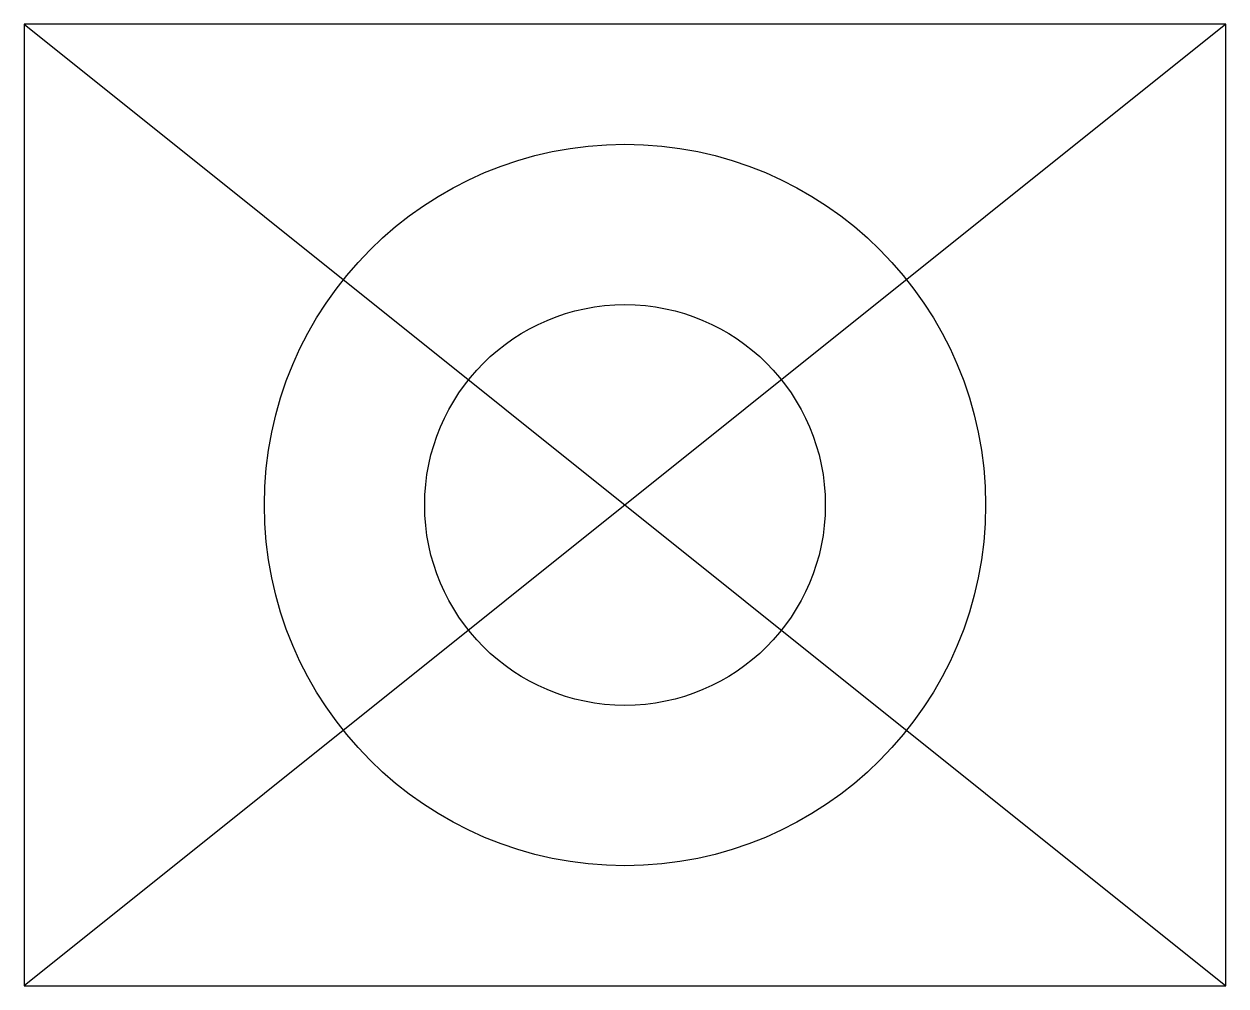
# Model space of a CAD drawing. Header units: millimetres. Extents: x 25 to 40, y -12 to 0.
import ezdxf

# ---------------------------------------------------------------- set-up
doc = ezdxf.new("R2010")
doc.units = ezdxf.units.MM
doc.layers.get('0').update_dxf_attribs({"linetype": 'CONTINUOUS'})

msp = doc.modelspace()

# ---------------------------------------------------------------- linework, layer by layer
for p, q in [((25, 0), (40, -12)), ((40, 0), (25, -12))]:
    msp.add_line(p, q)
msp.add_lwpolyline([(40, 0), (25, 0), (25, -12), (40, -12)], close=True)
for radius in [4.5, 2.5]:
    msp.add_circle((32.5, -6), radius)

doc.saveas('drawing.dxf')
